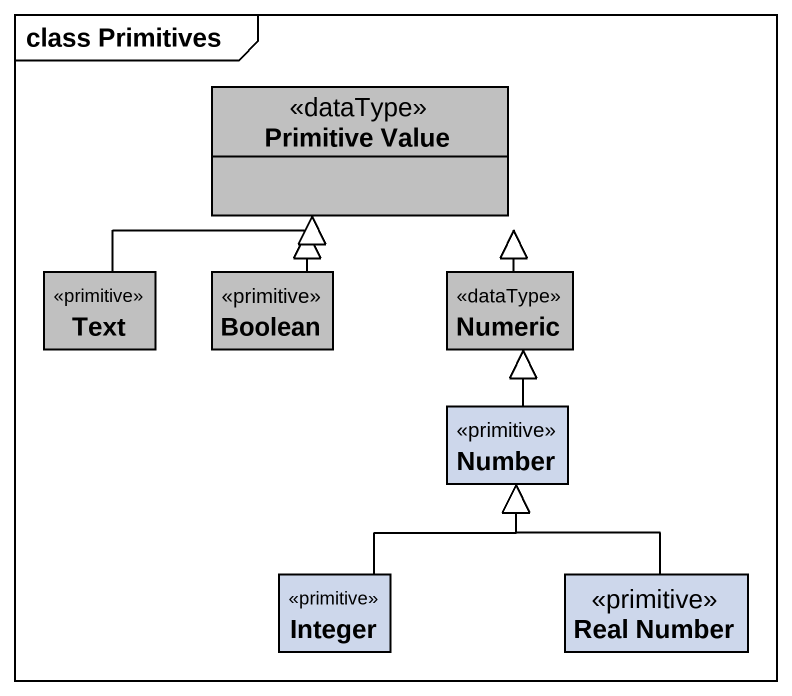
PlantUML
@startuml
mainframe class Primitives
hide circle
hide empty members
class "Primitive Value" as Primitive_Value <<dataType>> #C0C0C0
class Text <<primitive>> #C0C0C0
class Boolean <<primitive>> #C0C0C0
class Numeric <<dataType>> #C0C0C0
class Number <<primitive>> #CDD7EB
class Integer <<primitive>> #CDD7EB
class "Real Number" as Real_Number <<primitive>> #CDD7EB
Text -up-|> Primitive_Value
Boolean -up-|> Primitive_Value
Numeric -up-|> Primitive_Value
Number -up-|> Numeric
Integer -up-|> Number
Real_Number -up-|> Number
@enduml
